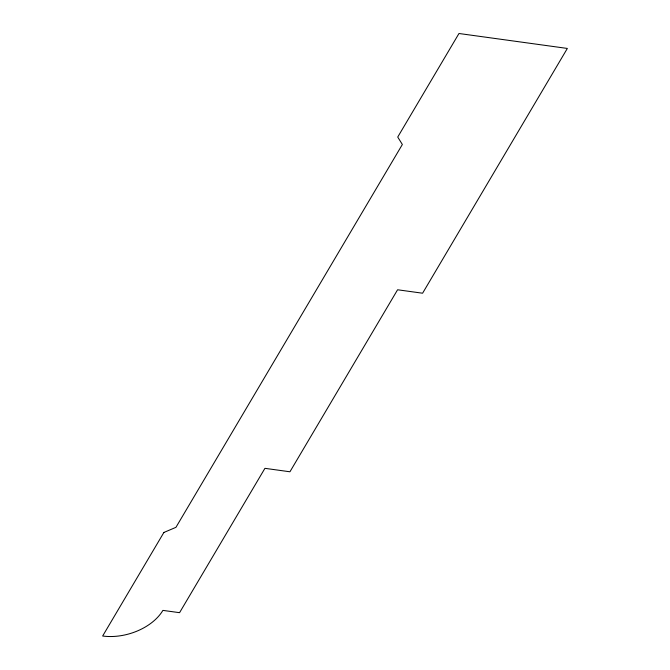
<?xml version="1.0" encoding="UTF-8"?>
<svg xmlns="http://www.w3.org/2000/svg" width="670" height="670" viewBox="0 0 670 670"><rect width="100%" height="100%" fill="white"/><g stroke="black" fill="none" stroke-linecap="round" stroke-linejoin="round"><path stroke-width="1" d="M163.89 532.457L102.652 636.014A46.724 30.284 -16.4 0 0 162.894 610.387L179.568 612.681L264.935 468.33L289.942 471.781L397.586 289.767L422.594 293.217L567.348 48.441L458.975 33.5L397.729 137.057L402.36 144.486L175.942 527.332L163.89 532.457"/></g></svg>
